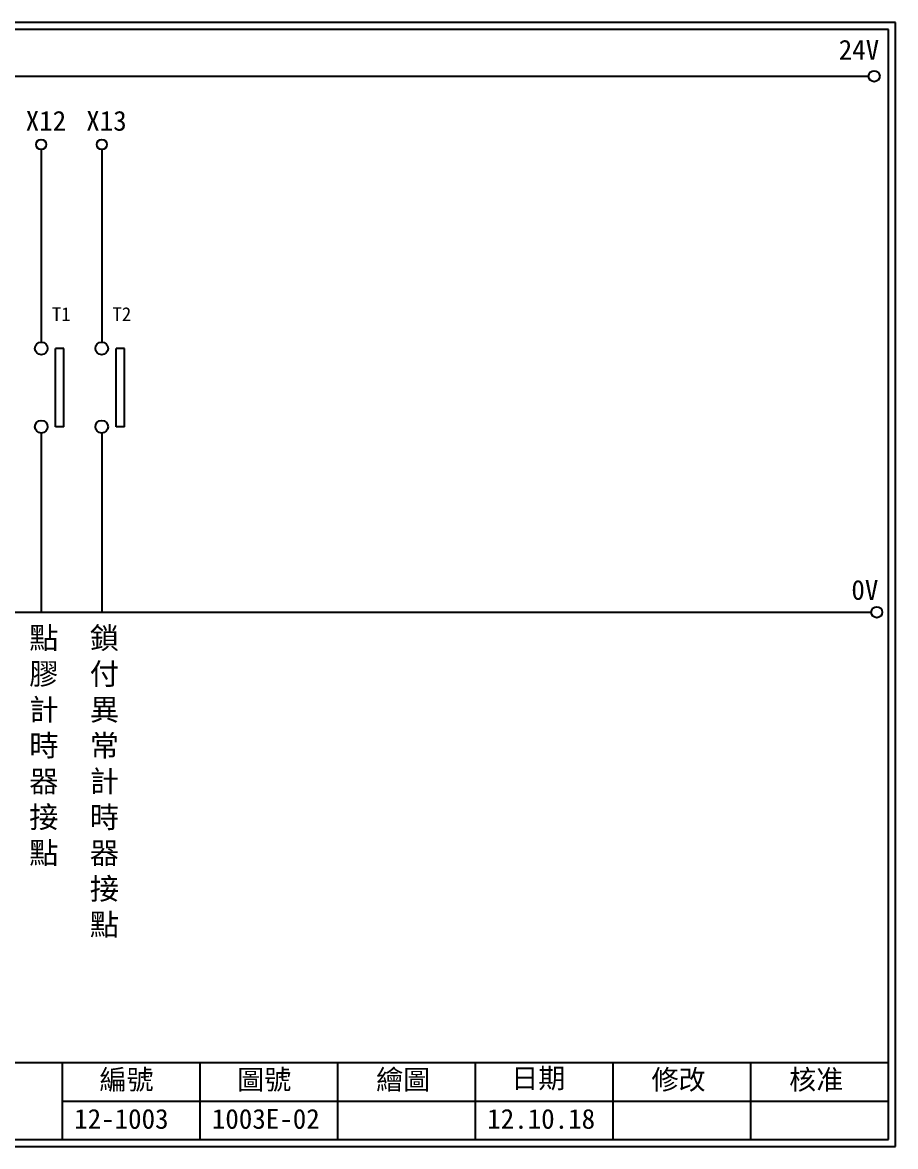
# Model space of a CAD drawing. Extents: x 325 to 612, y 3 to 207.
# Drawn here: x 453.8 to 612.3, y 3 to 207 of the extents above; entities that cross this region are included whole.
import ezdxf

# ---------------------------------------------------------------- set-up
doc = ezdxf.new("R2010")
doc.units = 0
doc.layers.get('0').update_dxf_attribs({"linetype": 'CONTINUOUS'})
doc.layers.add('圖框層', color=7, linetype='CONTINUOUS')
doc.layers.add('標尺寸層', color=3, linetype='CONTINUOUS')
doc.styles.add('CNS', font='romanc.shx', dxfattribs={"bigfont": 'chineset.shx'})
doc.styles.add('STSL', font='kaiu.ttf')

msp = doc.modelspace()

# ---------------------------------------------------------------- linework, layer by layer
for p, q in [((461.31, 147.83), (459.81, 147.83)), ((472.3, 147.83), (470.79, 147.83)), ((461.31, 133.6), (459.81, 133.6)), ((472.3, 133.6), (470.79, 133.6))]:
    msp.add_line(p, q)
for centre in [(608.44, 197.22), (608.92, 99.96)]:
    msp.add_circle(centre, 1)
at = {"layer": '圖框層', "color": 7}
for p, q in [((612.32, 206.97), (325.32, 206.97)), ((612.32, 3), (612.32, 206.97)), ((611.07, 205.72), (326.57, 205.72)), ((611.07, 4.25), (611.07, 205.72)), ((326.57, 18.25), (611.07, 18.25)), ((461.07, 4.25), (461.07, 18.25)), ((486.07, 4.25), (486.07, 18.25)), ((511.07, 4.25), (511.07, 18.25)), ((536.07, 4.25), (536.07, 18.25)), ((561.07, 4.25), (561.07, 18.25)), ((586.07, 4.25), (586.07, 18.25)), ((461.07, 11.25), (611.07, 11.25)), ((326.57, 4.25), (611.07, 4.25)), ((325.32, 3), (612.32, 3))]:
    msp.add_line(p, q, dxfattribs=at)
at = {"layer": '標尺寸層', "color": 7}
for p, q in [((329.84, 197.22), (607.44, 197.22)), ((457.2, 183.91), (457.2, 148.99)), ((468.19, 183.91), (468.19, 148.99)), ((459.81, 133.6), (459.81, 147.83)), ((461.31, 133.6), (461.31, 147.83)), ((470.79, 133.6), (470.79, 147.83)), ((472.3, 133.6), (472.3, 147.83)), ((457.2, 132.46), (457.2, 99.96)), ((457.2, 132.45), (457.2, 99.96)), ((468.19, 132.46), (468.19, 99.96)), ((468.19, 132.45), (468.19, 99.96)), ((330.05, 99.96), (607.92, 99.96))]:
    msp.add_line(p, q, dxfattribs=at)
for centre, radius in [((457.2, 184.83), 0.92), ((468.19, 184.83), 0.92), ((457.2, 147.83), 1.15), ((468.19, 147.83), 1.15), ((457.2, 133.6), 1.15), ((468.19, 133.6), 1.15)]:
    msp.add_circle(centre, radius, dxfattribs=at)

# ---------------------------------------------------------------- texts
at = {"layer": '圖框層', "color": 4, "style": 'STSL'}
for s, height, p in [('24V', 3.6, (602, 200.22)), ('X12', 3.6, (454.38, 187.33)), ('X13', 3.6, (465.37, 187.33)), ('T1', 2.5, (459.15, 152.8)), ('T2', 2.5, (470.14, 152.8)), ('0V', 3.6, (604.3, 102.2)), ('編號', 3.6, (467.78, 13.34)), ('圖號', 3.6, (492.78, 13.34)), ('繪圖', 3.6, (518.01, 13.34)), ('日期', 3.6, (542.54, 13.59)), ('修改', 3.6, (568.01, 13.34)), ('核准', 3.6, (593.01, 13.34)), ('12-1003', 3.6, (463.18, 6.22)), ('1003E-02', 3.6, (488.18, 6.22)), ('12.10.18', 3.6, (538.18, 6.22))]:
    msp.add_text(s, height=height, dxfattribs=at).set_placement(p)
at = {"layer": '標尺寸層', "color": 7, "char_height": 3.9, "width": 4.9608, "attachment_point": 1, "style": 'CNS'}
for s, insert in [('{\\fDFKai-SB|b0|i0|c136|p65;點膠計時器接點}', (455.02, 97.23)), ('{\\fDFKai-SB|b0|i0|c136|p65;鎖付異常計時器接點}', (466.01, 97.23))]:
    msp.add_mtext(s, dxfattribs=dict(at, insert=insert))

doc.saveas('drawing.dxf')
